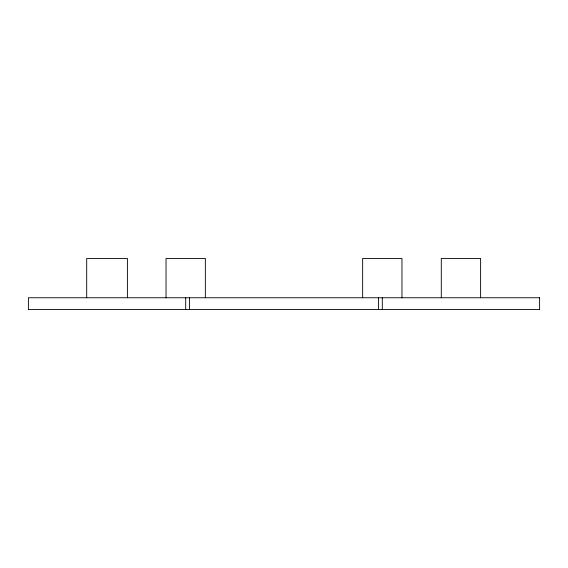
<?xml version="1.0" encoding="UTF-8"?>
<svg xmlns="http://www.w3.org/2000/svg" width="568" height="568" viewBox="0 0 568 568"><rect width="100%" height="100%" fill="white"/><g stroke="black" fill="none" stroke-linecap="round" stroke-linejoin="round"><path stroke-width="0.85" d="M480.613 297.76L480.613 258.44L441.293 258.44L441.293 297.76M401.966 297.76L401.966 258.44L362.647 258.44L362.647 297.76M382.307 297.76L382.307 309.56M378.529 297.76L378.529 309.56M205.353 297.76L205.353 258.44L166.033 258.44L166.033 297.76M189.471 297.76L189.471 309.56M185.693 297.76L185.693 309.56M127.402 297.76L127.402 258.44L86.691 258.44L86.691 297.76M539.6 297.76L28.4 297.76L28.4 309.56L539.6 309.56L539.6 297.76"/></g></svg>
